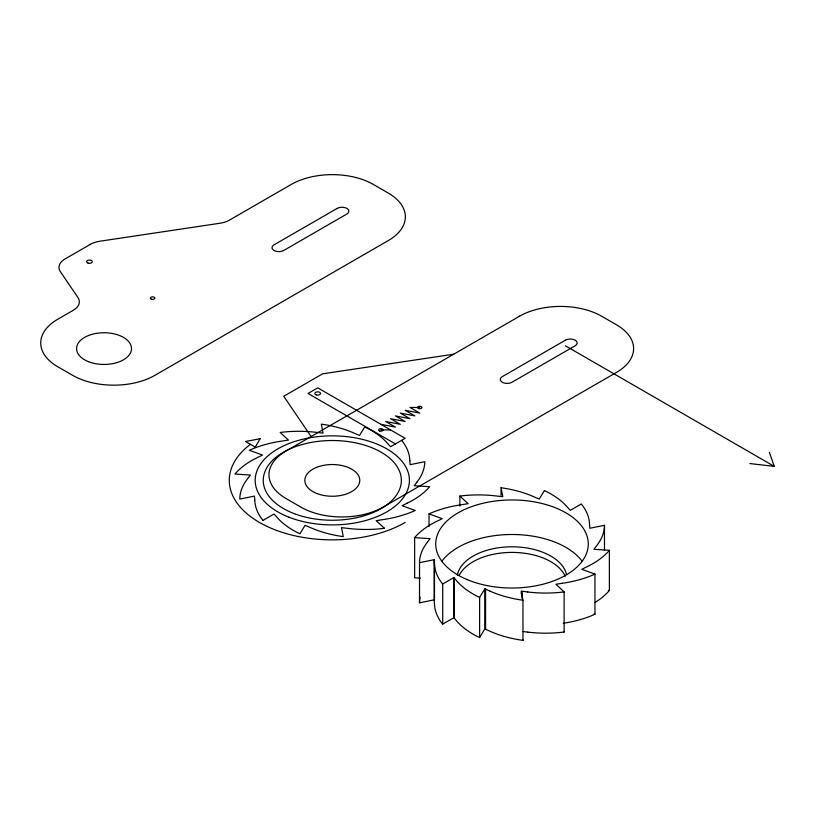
<?xml version="1.0" encoding="UTF-8"?>
<svg xmlns="http://www.w3.org/2000/svg" width="815" height="815" viewBox="0 0 815 815"><rect width="100%" height="100%" fill="white"/><g stroke="black" fill="none" stroke-linecap="round" stroke-linejoin="round"><path stroke-width="1.22" d="M434.426 603.691L434.201 599.84L419.521 602.805L419.521 562.666L434.201 559.701L434.426 563.552M454.291 618.106L456.808 621.183A86.482 49.929 0 0 0 479.607 637.534L479.638 597.375L484.823 588.909M544.359 490.599L539.214 499.075L533.866 496.773A86.482 49.929 0 0 0 501.042 487.757M479.638 637.513L484.772 629.037L484.772 588.899M416.893 482.185L414.203 485.709L429.658 486.718A86.482 49.929 0 0 1 407.143 503.181M427.406 542.179L430.096 538.654L414.641 537.655L414.641 577.794L420.438 578.171M263.031 520.378L274.023 514.031L277.12 517.444A86.482 49.929 0 0 0 299.92 533.794L305.085 525.298L310.434 527.59A86.482 49.929 0 0 0 343.268 536.616L341.536 527.672L348.076 528.395A86.482 49.929 0 0 0 384.436 528.303M407.164 503.201L402.09 505.697L415.263 510.475A86.482 49.929 0 0 1 382.592 519.675L376.153 520.673L384.425 528.273M604.475 550.39L604.475 525.308L589.795 528.273L589.561 524.422M453.721 354.209L322.587 373.83L283.742 396.263L311.116 436.545M562.289 583.295L555.891 584.263L564.123 591.884L564.123 632.022A86.482 49.929 0 0 1 527.774 632.124M521.6 591.242L521.223 593.778M419.725 407.48L410.006 407.48L419.725 413.093L405.157 410.281L414.866 415.895L400.297 413.093L410.006 418.696L395.438 415.895L405.157 421.498L390.579 418.696L400.297 424.309L385.729 421.498L395.438 427.111L380.87 424.309M380.87 429.913L390.579 429.913M594.97 602.519A86.482 49.929 0 0 0 609.396 590.468L609.355 550.319L593.901 549.31L596.59 545.795A86.482 49.929 0 0 0 604.516 525.308M608.387 590.396L609.355 590.457M749.963 463.562L774.25 466.363L769.391 452.345M527.774 592.006L522.079 591.211L522.079 598.74M527.774 632.145L523.036 631.493M490.121 591.201L485.383 589.021M522.955 640.356A86.482 49.929 0 0 1 490.141 631.319L485.434 629.17M429.036 526.439L429.036 513.888L442.209 518.666L437.146 521.172A86.482 49.929 0 0 0 414.601 537.645M563.206 623.281A86.482 49.929 0 0 0 594.981 614.245L594.95 574.076L581.778 569.298L586.851 566.802A86.482 49.929 0 0 0 609.396 550.329M594.135 613.919L594.95 614.225M565.416 345.794L774.25 466.363M395.438 443.93L308.019 393.462L317.738 387.859L405.157 438.327L390.579 446.732L387.492 443.329A86.482 49.929 0 0 0 364.692 426.968L359.527 435.465L354.179 433.173A86.482 49.929 0 0 0 321.344 424.146L323.076 433.101L316.536 432.368A86.482 49.929 0 0 0 280.166 432.459L288.459 440.09L282.01 441.078A86.482 49.929 0 0 0 249.319 450.267L262.522 455.065L257.448 457.561A86.482 49.929 0 0 0 234.914 474.035L250.409 475.053L247.719 478.578A86.482 49.929 0 0 0 239.783 499.065L254.514 496.101L254.738 499.941M459.874 506.125L459.874 496.091L468.146 503.701L461.697 504.679A86.482 49.929 0 0 0 429.016 513.878M563.603 631.543L564.123 632.022M434.477 560.139L434.497 600.309M521.223 591.272L522.965 600.197L522.965 640.335L522.853 639.775M409.874 460.821L410.098 464.662L424.778 461.697A86.482 49.929 0 0 1 416.862 482.185M501.031 495.306L501.031 487.778L502.774 496.702L496.223 495.968A86.482 49.929 0 0 0 459.864 496.07M485.587 589.062L485.587 629.2M454.332 618.127L454.332 577.978L456.808 581.044A86.482 49.929 0 0 0 479.607 597.395M434.201 559.701L434.201 599.84M419.481 602.805A86.482 49.929 0 0 1 420.122 597.171M419.481 562.666A86.482 49.929 0 0 1 427.437 542.189M442.677 624.137A86.482 49.929 0 0 1 434.456 603.691M442.677 583.998A86.482 49.929 0 0 1 434.456 563.552M522.955 600.217A86.482 49.929 0 0 1 490.141 591.181M564.133 591.904A86.482 49.929 0 0 1 527.774 591.985M594.981 574.096A86.482 49.929 0 0 1 562.289 583.275M589.54 524.422A86.482 49.929 0 0 0 581.309 503.976L570.276 510.343L567.179 506.93A86.482 49.929 0 0 0 544.379 490.579M459.171 575.4A54.941 31.724 0 0 1 512.747 552.407A54.941 31.724 0 0 1 565.213 576.236M442.005 561.026A76.264 44.03 0 0 1 511.993 534.487A76.264 44.03 0 0 1 581.991 561.026M457.368 575.105A54.941 31.724 0 0 1 511.535 546.794A54.941 31.724 0 0 1 566.517 574.575M401.622 440.375A86.482 49.929 0 0 1 409.843 460.821M262.99 520.388A86.482 49.929 0 0 1 254.769 499.941M405.157 522.446A103.026 59.475 0 0 1 264.488 525.155A103.026 59.475 0 0 1 250.399 444.307M260.107 438.704L255.248 447.109L245.539 441.506L260.107 438.704M90.363 244.337L65.017 258.976A20.609 11.899 0 0 0 60.412 271.731L77.924 297.506A20.609 11.899 0 0 1 73.319 310.26L57.733 319.256A58.13 33.568 0 0 0 57.733 366.719L72.657 375.338A58.13 33.568 0 0 0 154.87 375.338L388.327 240.547A58.13 33.568 0 0 0 388.327 193.084L373.413 184.475A58.13 33.568 0 0 0 291.2 184.475L229.433 220.132A20.609 11.899 0 0 1 220.03 223.239L99.766 241.24A20.609 11.899 0 0 0 90.363 244.337M337.166 208.406L274.023 244.857A6.866 3.963 0 0 0 274.023 250.46A6.866 3.963 0 0 0 283.742 250.46L346.874 214.009A6.866 3.963 0 0 0 346.874 208.406A6.866 3.963 0 0 0 337.166 208.406M519.461 316.251L285.994 451.041A58.13 33.568 0 0 0 285.994 498.505L300.908 507.124A58.13 33.568 0 0 0 383.121 507.124L616.588 372.333A58.13 33.568 0 0 0 616.588 324.869L601.664 316.251A58.13 33.568 0 0 0 519.461 316.251M565.416 340.191L502.285 376.642A6.866 3.963 0 0 0 502.285 382.245A6.866 3.963 0 0 0 511.993 382.245L575.135 345.794A6.866 3.963 0 0 0 575.135 340.191A6.866 3.963 0 0 0 565.416 340.191M453.721 577.631L442.718 583.988L442.718 624.127L453.761 617.801L453.761 577.652M467.25 579.638A76.264 44.03 0 0 0 587.86 548.536A76.264 44.03 0 0 0 480.891 503.782A76.264 44.03 0 0 0 467.25 579.638M88.652 361.738A27.476 15.862 0 0 0 131.449 349.727A27.476 15.862 0 0 0 92.044 334.333A27.476 15.862 0 0 0 88.652 361.738M316.903 493.523A27.476 15.862 0 0 0 359.71 481.512A27.476 15.862 0 0 0 320.305 466.119A27.476 15.862 0 0 0 316.903 493.523M151.366 299.207A2.241 1.294 0 0 0 154.85 298.219A2.241 1.294 0 0 0 151.621 296.966A2.241 1.294 0 0 0 151.366 299.207M88 263.072A2.832 1.63 0 0 0 92.309 261.727A2.832 1.63 0 0 0 88.132 260.24A2.832 1.63 0 0 0 88 263.072M296.293 514.397A69.051 39.864 0 0 0 401.326 481.38A69.051 39.864 0 0 0 299.288 445.367A69.051 39.864 0 0 0 296.293 514.397M289.081 517.25A77.109 44.519 0 0 0 409.222 483.56A77.109 44.519 0 0 0 298.616 440.334A77.109 44.519 0 0 0 289.081 517.25M316.251 394.857A2.832 1.63 0 0 0 320.56 393.502A2.832 1.63 0 0 0 316.383 392.025A2.832 1.63 0 0 0 316.251 394.857M379.627 430.982A2.241 1.294 0 0 0 383.101 429.994A2.241 1.294 0 0 0 379.882 428.751A2.241 1.294 0 0 0 379.627 430.982M418.574 408.519A2.139 1.233 0 0 0 421.864 407.541A2.139 1.233 0 0 0 418.737 406.39A2.139 1.233 0 0 0 418.574 408.519"/></g></svg>
